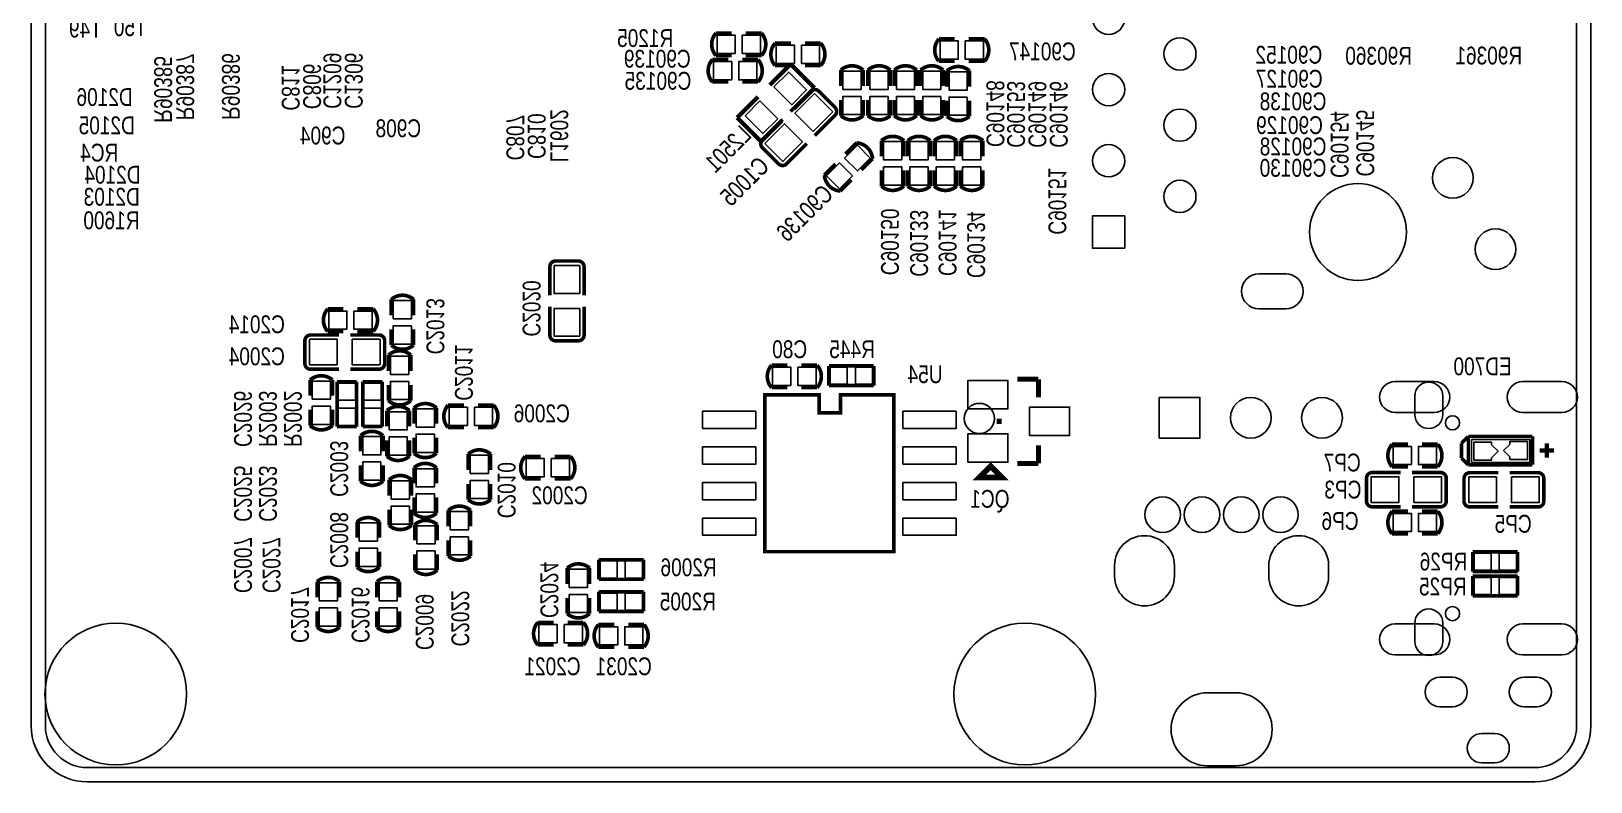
# Model space of a CAD drawing. Extents: x -9 to 138, y -41 to 19.
# Drawn here: x 82.6 to 138.2, y -37.6 to -10.9 of the extents above; entities that cross this region are included whole.
import ezdxf
from ezdxf.enums import TextEntityAlignment as Align

# ---------------------------------------------------------------- set-up
doc = ezdxf.new("R2010")
doc.units = 0
doc.header["$MEASUREMENT"] = 0
for name, color, linetype in [('BG_OUTLINE', 3, 'CONTINUOUS'), ('PG_SILKSCREEN_BOTTOM', 6, 'CONTINUOUS'), ('PG_SOLDERMASK_BOTTOM', 5, 'CONTINUOUS'), ('PIN_SOLDERMASK_BOTTOM', 7, 'CONTINUOUS'), ('RD_SILKSCREEN_BOTTOM', 8, 'CONTINUOUS'), ('RKI_ALL', 9, 'CONTINUOUS')]:
    doc.layers.add(name, color=color, linetype=linetype)

msp = doc.modelspace()

# ---------------------------------------------------------------- linework, layer by layer
at = {"layer": 'BG_OUTLINE', "color": 1}
msp.add_lwpolyline([(138.192, 17.36, 0.414212), (136.192, 19.359), (84.592, 19.359, 0.414214), (82.592, 17.36), (82.592, 1.61), (82.592, -35.64, 0.414214), (84.592, -37.64), (136.192, -37.64, 0.414214), (138.192, -35.64), (138.192, -23.64)], format="xyb", close=True, dxfattribs=at)
at = {"layer": 'PG_SILKSCREEN_BOTTOM', "color": 1}
for points, const_width in [([(107.566, -10.952), (107.003, -10.952, 0.377946), (107.003, -11.752)], 0.13), ([(108.066, -10.952), (108.629, -10.952, -0.377946), (108.629, -11.752)], 0.13), ([(115.517, -11.957), (114.954, -11.957, -0.377946), (114.954, -11.157)], 0.13), ([(116.016, -11.957), (116.579, -11.957, 0.377946), (116.579, -11.157)], 0.13), ([(109.675, -12.109), (109.112, -12.109, -0.377946), (109.112, -11.309)], 0.13), ([(110.174, -12.109), (110.737, -12.109, 0.377946), (110.737, -11.309)], 0.13), ([(107.439, -11.894), (106.876, -11.894, 0.377946), (106.876, -12.694)], 0.13), ([(107.939, -11.894), (108.502, -11.894, -0.377946), (108.502, -12.694)], 0.13), ([(111.455, -12.831), (111.455, -12.268, -0.377946), (112.255, -12.268)], 0.13), ([(112.42, -12.831), (112.42, -12.268, -0.377946), (113.22, -12.268)], 0.13), ([(113.36, -12.831), (113.36, -12.268, -0.377946), (114.16, -12.268)], 0.13), ([(114.3, -12.831), (114.3, -12.268, -0.377946), (115.1, -12.268)], 0.13), ([(115.239, -12.856), (115.239, -12.294, -0.377946), (116.039, -12.294)], 0.13), ([(109.666, -13.744), (110.385, -13.026, -0.414078), (110.672, -13.026), (111.247, -13.601, -0.414066), (111.247, -13.888), (110.528, -14.606)], 0.127), ([(111.455, -13.331), (111.455, -13.894, 0.377946), (112.255, -13.894)], 0.13), ([(112.42, -13.331), (112.42, -13.894, 0.377946), (113.22, -13.894)], 0.13), ([(113.36, -13.331), (113.36, -13.894, 0.377946), (114.16, -13.894)], 0.13), ([(114.3, -13.331), (114.3, -13.894, 0.377946), (115.1, -13.894)], 0.13), ([(115.239, -13.356), (115.239, -13.919, 0.377946), (116.039, -13.919)], 0.13), ([(110.241, -14.894), (109.522, -15.612, -0.414072), (109.235, -15.612), (108.66, -15.037, -0.414049), (108.66, -14.75), (109.379, -14.032)], 0.127), ([(111.622, -15.263), (112.02, -14.865, -0.377957), (112.585, -15.431)], 0.13), ([(112.903, -15.346), (112.903, -14.783, -0.377946), (113.703, -14.783)], 0.13), ([(113.842, -15.346), (113.842, -14.783, -0.377946), (114.642, -14.783)], 0.13), ([(114.782, -15.346), (114.782, -14.783, -0.377946), (115.582, -14.783)], 0.13), ([(115.722, -15.346), (115.722, -14.783, -0.377946), (116.522, -14.783)], 0.13), ([(111.268, -15.616), (110.87, -16.014, 0.377957), (111.436, -16.58)], 0.13), ([(112.903, -15.846), (112.903, -16.408, 0.377946), (113.703, -16.408)], 0.13), ([(113.842, -15.846), (113.842, -16.408, 0.377946), (114.642, -16.408)], 0.13), ([(114.782, -15.846), (114.782, -16.408, 0.377946), (115.582, -16.408)], 0.13), ([(115.722, -15.846), (115.722, -16.408, 0.377946), (116.522, -16.408)], 0.13), ([(101.082, -20.294), (101.082, -19.278, -0.414214), (101.286, -19.075), (102.098, -19.075, -0.414214), (102.302, -19.278), (102.302, -20.294)], 0.127), ([(95.427, -21.01), (95.427, -20.447, -0.377946), (96.227, -20.447)], 0.13), ([(93.723, -20.784), (93.16, -20.784, 0.377946), (93.16, -21.584)], 0.13), ([(94.223, -20.784), (94.786, -20.784, -0.377946), (94.786, -21.584)], 0.13), ([(102.302, -20.7), (102.302, -21.716, -0.414214), (102.098, -21.919), (101.286, -21.919, -0.414214), (101.082, -21.716), (101.082, -20.7)], 0.127), ([(93.568, -22.933), (92.552, -22.933, -0.414214), (92.349, -22.73), (92.349, -21.917, -0.414214), (92.552, -21.714), (93.568, -21.714)], 0.127), ([(93.974, -21.714), (94.99, -21.714, -0.414214), (95.193, -21.917), (95.193, -22.73, -0.414214), (94.99, -22.933), (93.974, -22.933)], 0.127), ([(95.427, -21.51), (95.427, -22.073, 0.377946), (96.227, -22.073)], 0.13), ([(95.326, -22.991), (95.326, -22.428, -0.377946), (96.126, -22.428)], 0.13), ([(109.548, -23.59), (108.985, -23.59, -0.377946), (108.985, -22.79)], 0.13), ([(110.047, -23.59), (110.61, -23.59, 0.377946), (110.61, -22.79)], 0.13), ([(93.332, -23.88), (93.332, -23.317, 0.377946), (92.532, -23.317)], 0.13), ([(95.326, -23.491), (95.326, -24.054, 0.377946), (96.126, -24.054)], 0.13), ([(93.332, -24.38), (93.332, -24.943, -0.377946), (92.532, -24.943)], 0.13), ([(96.075, -24.972), (96.075, -24.409, 0.377946), (95.275, -24.409)], 0.13), ([(97.04, -24.871), (97.04, -24.308, 0.377946), (96.24, -24.308)], 0.13), ([(98.016, -25.013), (97.453, -25.013, -0.377946), (97.453, -24.213)], 0.13), ([(98.516, -25.013), (99.079, -25.013, 0.377946), (99.079, -24.213)], 0.13), ([(94.335, -25.861), (94.335, -25.298, -0.377946), (95.135, -25.298)], 0.13), ([(96.075, -25.472), (96.075, -26.035, -0.377946), (95.275, -26.035)], 0.13), ([(97.04, -25.371), (97.04, -25.933, -0.377946), (96.24, -25.933)], 0.13), ([(131.671, -25.61), (131.108, -25.61, 0.377946), (131.108, -26.41)], 0.13), ([(132.171, -25.61), (132.734, -25.61, -0.377946), (132.734, -26.41)], 0.13), ([(98.171, -26.522), (98.171, -25.959, -0.377946), (98.971, -25.959)], 0.13), ([(100.759, -26.841), (100.196, -26.841, -0.377946), (100.196, -26.041)], 0.13), ([(101.259, -26.841), (101.822, -26.841, 0.377946), (101.822, -26.041)], 0.13), ([(94.335, -26.361), (94.335, -26.924, 0.377946), (95.135, -26.924)], 0.13), ([(95.351, -27.436), (95.351, -26.873, -0.377946), (96.151, -26.873)], 0.13), ([(96.24, -27.004), (96.24, -26.441, -0.377946), (97.04, -26.441)], 0.13), ([(131.414, -27.836), (130.398, -27.836, -0.414214), (130.195, -27.632), (130.195, -26.82, -0.414214), (130.398, -26.616), (131.414, -26.616)], 0.127), ([(131.82, -26.616), (132.836, -26.616, -0.414214), (133.039, -26.82), (133.039, -27.632, -0.414214), (132.836, -27.836), (131.82, -27.836)], 0.127), ([(134.892, -27.841), (133.876, -27.841, -0.414214), (133.673, -27.638), (133.673, -26.825, -0.414214), (133.876, -26.622), (134.892, -26.622)], 0.127), ([(135.298, -26.622), (136.314, -26.622, -0.414214), (136.517, -26.825), (136.517, -27.638, -0.414214), (136.314, -27.841), (135.298, -27.841)], 0.127), ([(98.171, -27.022), (98.171, -27.584, 0.377946), (98.971, -27.584)], 0.13), ([(96.24, -27.504), (96.24, -28.067, 0.377946), (97.04, -28.067)], 0.13), ([(97.459, -28.528), (97.459, -27.965, -0.377946), (98.259, -27.965)], 0.13), ([(95.008, -28.935), (95.008, -28.372, 0.377946), (94.208, -28.372)], 0.13), ([(95.351, -27.936), (95.351, -28.499, 0.377946), (96.151, -28.499)], 0.13), ([(97.066, -29.036), (97.066, -28.473, 0.377946), (96.266, -28.473)], 0.13), ([(131.671, -27.997), (131.108, -27.997, 0.377946), (131.108, -28.797)], 0.13), ([(132.171, -27.997), (132.734, -27.997, -0.377946), (132.734, -28.797)], 0.13), ([(95.008, -29.435), (95.008, -29.997, -0.377946), (94.208, -29.997)], 0.13), ([(97.459, -29.028), (97.459, -29.591, 0.377946), (98.259, -29.591)], 0.13), ([(97.066, -29.536), (97.066, -30.099, -0.377946), (96.266, -30.099)], 0.13), ([(101.701, -30.586), (101.701, -30.023, -0.377946), (102.501, -30.023)], 0.13), ([(93.586, -31.068), (93.586, -30.505, 0.377946), (92.786, -30.505)], 0.13), ([(95.719, -31.068), (95.719, -30.505, 0.377946), (94.919, -30.505)], 0.13), ([(101.701, -31.086), (101.701, -31.648, 0.377946), (102.501, -31.648)], 0.13), ([(93.586, -31.568), (93.586, -32.131, -0.377946), (92.786, -32.131)], 0.13), ([(95.719, -31.568), (95.719, -32.131, -0.377946), (94.919, -32.131)], 0.13), ([(101.216, -32.76), (100.653, -32.76, -0.377946), (100.653, -31.96)], 0.13), ([(101.716, -32.76), (102.279, -32.76, 0.377946), (102.279, -31.96)], 0.13), ([(103.375, -32.036), (102.812, -32.036, 0.377946), (102.812, -32.836)], 0.13), ([(103.875, -32.036), (104.438, -32.036, -0.377946), (104.438, -32.836)], 0.13)]:
    msp.add_lwpolyline(points, format="xyb", dxfattribs=dict(at, const_width=const_width))
for points, const_width in [([(114.954, -11.157), (115.517, -11.157)], 0.13), ([(116.579, -11.157), (116.016, -11.157)], 0.13), ([(109.112, -11.309), (109.675, -11.309)], 0.13), ([(110.737, -11.309), (110.174, -11.309)], 0.13), ([(107.003, -11.752), (107.566, -11.752)], 0.13), ([(108.629, -11.752), (108.066, -11.752)], 0.13), ([(109.667, -12.058), (108.925, -12.8)], 0.15), ([(110.516, -12.906), (109.667, -12.058)], 0.15), ([(112.255, -12.268), (112.255, -12.831)], 0.13), ([(113.22, -12.268), (113.22, -12.831)], 0.13), ([(114.16, -12.268), (114.16, -12.831)], 0.13), ([(115.1, -12.268), (115.1, -12.831)], 0.13), ([(116.039, -12.294), (116.039, -12.856)], 0.13), ([(106.876, -12.694), (107.439, -12.694)], 0.13), ([(108.502, -12.694), (107.939, -12.694)], 0.13), ([(107.758, -13.967), (108.501, -13.225)], 0.15), ([(109.773, -13.649), (110.516, -12.906)], 0.15), ([(112.255, -13.894), (112.255, -13.331)], 0.13), ([(113.22, -13.894), (113.22, -13.331)], 0.13), ([(114.16, -13.894), (114.16, -13.331)], 0.13), ([(115.1, -13.894), (115.1, -13.331)], 0.13), ([(116.039, -13.919), (116.039, -13.356)], 0.13), ([(108.607, -14.815), (107.758, -13.967)], 0.15), ([(109.349, -14.073), (108.607, -14.815)], 0.15), ([(113.703, -14.783), (113.703, -15.346)], 0.13), ([(114.642, -14.783), (114.642, -15.346)], 0.13), ([(115.582, -14.783), (115.582, -15.346)], 0.13), ([(116.522, -14.783), (116.522, -15.346)], 0.13), ([(112.585, -15.431), (112.187, -15.829)], 0.13), ([(111.436, -16.58), (111.834, -16.182)], 0.13), ([(113.703, -16.408), (113.703, -15.846)], 0.13), ([(114.642, -16.408), (114.642, -15.846)], 0.13), ([(115.582, -16.408), (115.582, -15.846)], 0.13), ([(116.522, -16.408), (116.522, -15.846)], 0.13), ([(96.227, -20.447), (96.227, -21.01)], 0.13), ([(93.16, -21.584), (93.723, -21.584)], 0.13), ([(94.786, -21.584), (94.223, -21.584)], 0.13), ([(96.227, -22.073), (96.227, -21.51)], 0.13), ([(96.126, -22.428), (96.126, -22.991)], 0.13), ([(108.985, -22.79), (109.548, -22.79)], 0.13), ([(110.61, -22.79), (110.047, -22.79)], 0.13), ([(112.63, -22.815), (111.029, -22.815)], 0.127), ([(111.029, -22.815), (111.029, -23.515)], 0.127), ([(112.63, -23.515), (112.63, -22.815)], 0.127), ([(92.532, -23.317), (92.532, -23.88)], 0.13), ([(94.196, -23.381), (93.496, -23.381)], 0.127), ([(93.496, -23.381), (93.496, -24.981)], 0.127), ([(94.196, -24.981), (94.196, -23.381)], 0.127), ([(95.111, -23.381), (94.411, -23.381)], 0.127), ([(94.411, -23.381), (94.411, -24.981)], 0.127), ([(95.111, -24.981), (95.111, -23.381)], 0.127), ([(118.498, -23.29), (117.75, -23.29)], 0.178), ([(118.498, -23.94), (118.498, -23.29)], 0.178), ([(96.126, -24.054), (96.126, -23.491)], 0.13), ([(111.029, -23.515), (112.63, -23.515)], 0.127), ([(92.532, -24.943), (92.532, -24.38)], 0.13), ([(95.275, -24.409), (95.275, -24.972)], 0.13), ([(96.24, -24.308), (96.24, -24.871)], 0.13), ([(97.453, -24.213), (98.016, -24.213)], 0.13), ([(99.079, -24.213), (98.516, -24.213)], 0.13), ([(93.496, -24.981), (94.196, -24.981)], 0.127), ([(94.411, -24.981), (95.111, -24.981)], 0.127), ([(117.098, -24.89), (117.098, -24.691)], 0.178), ([(95.135, -25.298), (95.135, -25.861)], 0.13), ([(95.275, -26.035), (95.275, -25.472)], 0.13), ([(96.24, -25.933), (96.24, -25.371)], 0.13), ([(118.498, -26.29), (118.498, -25.641)], 0.178), ([(133.819, -25.332), (133.579, -25.572)], 0.127), ([(133.579, -25.572), (133.579, -26.102)], 0.127), ([(133.826, -25.324), (136.112, -25.324)], 0.127), ([(133.826, -26.34), (133.826, -25.324)], 0.127), ([(136.112, -25.324), (136.112, -26.34)], 0.127), ([(136.62, -26.086), (136.62, -25.578)], 0.152), ([(98.971, -25.959), (98.971, -26.522)], 0.13), ([(100.196, -26.041), (100.759, -26.041)], 0.13), ([(101.822, -26.041), (101.259, -26.041)], 0.13), ([(133.579, -26.102), (133.819, -26.342)], 0.127), ([(136.874, -25.832), (136.366, -25.832)], 0.152), ([(95.135, -26.924), (95.135, -26.361)], 0.13), ([(97.04, -26.441), (97.04, -27.004)], 0.13), ([(117.75, -26.29), (118.498, -26.29)], 0.178), ([(131.108, -26.41), (131.671, -26.41)], 0.13), ([(132.734, -26.41), (132.171, -26.41)], 0.13), ([(136.112, -26.34), (133.826, -26.34)], 0.127), ([(96.151, -26.873), (96.151, -27.436)], 0.13), ([(98.971, -27.584), (98.971, -27.022)], 0.13), ([(97.04, -28.067), (97.04, -27.504)], 0.13), ([(94.208, -28.372), (94.208, -28.935)], 0.13), ([(96.151, -28.499), (96.151, -27.936)], 0.13), ([(98.259, -27.965), (98.259, -28.528)], 0.13), ([(96.266, -28.473), (96.266, -29.036)], 0.13), ([(131.108, -28.797), (131.671, -28.797)], 0.13), ([(132.734, -28.797), (132.171, -28.797)], 0.13), ([(94.208, -29.997), (94.208, -29.435)], 0.13), ([(98.259, -29.591), (98.259, -29.028)], 0.13), ([(133.983, -29.444), (133.983, -30.144)], 0.127), ([(135.583, -29.444), (133.983, -29.444)], 0.127), ([(135.583, -30.144), (135.583, -29.444)], 0.127), ([(96.266, -30.099), (96.266, -29.536)], 0.13), ([(102.501, -30.023), (102.501, -30.586)], 0.13), ([(102.825, -29.724), (102.825, -30.424)], 0.127), ([(104.425, -29.724), (102.825, -29.724)], 0.127), ([(104.425, -30.424), (104.425, -29.724)], 0.127), ([(92.786, -30.505), (92.786, -31.068)], 0.13), ([(94.919, -30.505), (94.919, -31.068)], 0.13), ([(102.825, -30.424), (104.425, -30.424)], 0.127), ([(133.983, -30.144), (135.583, -30.144)], 0.127), ([(133.983, -30.308), (133.983, -31.008)], 0.127), ([(135.583, -30.308), (133.983, -30.308)], 0.127), ([(135.583, -31.008), (135.583, -30.308)], 0.127), ([(102.501, -31.648), (102.501, -31.086)], 0.13), ([(104.425, -30.867), (102.825, -30.867)], 0.127), ([(102.825, -30.867), (102.825, -31.567)], 0.127), ([(104.425, -31.567), (104.425, -30.867)], 0.127), ([(133.983, -31.008), (135.583, -31.008)], 0.127), ([(92.786, -32.131), (92.786, -31.568)], 0.13), ([(94.919, -32.131), (94.919, -31.568)], 0.13), ([(102.825, -31.567), (104.425, -31.567)], 0.127), ([(100.653, -31.96), (101.216, -31.96)], 0.13), ([(102.279, -31.96), (101.716, -31.96)], 0.13), ([(102.812, -32.836), (103.375, -32.836)], 0.13), ([(104.438, -32.836), (103.875, -32.836)], 0.13)]:
    msp.add_lwpolyline(points, dxfattribs=dict(at, const_width=const_width))
for points, const_width in [([(108.749, -28.929), (108.749, -23.849), (110.68, -23.849), (110.68, -24.484), (111.442, -24.484), (111.442, -23.849), (113.347, -23.849), (113.347, -29.437), (108.749, -29.437)], 0.127), ([(116.798, -26.39), (117.199, -26.79), (116.398, -26.79)], 0.2)]:
    msp.add_lwpolyline(points, close=True, dxfattribs=dict(at, const_width=const_width))
msp.add_lwpolyline([(116.934, -24.688, 1), (115.856, -24.688, 1)], format="xyb", close=True, dxfattribs=at)
at = {"layer": 'PG_SOLDERMASK_BOTTOM', "color": 1}
msp.add_lwpolyline([(133.942, -26.259), (133.942, -25.441), (136.015, -25.441), (136.015, -26.259)], close=True, dxfattribs=at)
at = {"layer": 'PIN_SOLDERMASK_BOTTOM', "color": 1}
for points in [[(107.691, -11.677), (107.691, -11.027), (107.041, -11.027), (107.041, -11.677)], [(108.591, -11.677), (108.591, -11.027), (107.941, -11.027), (107.941, -11.677)], [(109.149, -11.384), (109.149, -12.034), (109.799, -12.034), (109.799, -11.384)], [(110.05, -11.384), (110.05, -12.034), (110.7, -12.034), (110.7, -11.384)], [(114.991, -11.232), (114.991, -11.882), (115.641, -11.882), (115.641, -11.232)], [(115.892, -11.232), (115.892, -11.882), (116.542, -11.882), (116.542, -11.232)], [(107.564, -12.619), (107.564, -11.969), (106.914, -11.969), (106.914, -12.619)], [(108.464, -12.619), (108.464, -11.969), (107.814, -11.969), (107.814, -12.619)], [(109.066, -12.871), (109.703, -13.507), (110.233, -12.977), (109.597, -12.341)], [(112.18, -12.306), (111.53, -12.306), (111.53, -12.956), (112.18, -12.956)], [(113.145, -12.306), (112.495, -12.306), (112.495, -12.956), (113.145, -12.956)], [(114.085, -12.306), (113.435, -12.306), (113.435, -12.956), (114.085, -12.956)], [(115.025, -12.306), (114.375, -12.306), (114.375, -12.956), (115.025, -12.956)], [(115.964, -12.331), (115.314, -12.331), (115.314, -12.981), (115.964, -12.981)], [(109.819, -13.807), (110.465, -14.454), (111.166, -13.753), (110.519, -13.107)], [(112.18, -13.206), (111.53, -13.206), (111.53, -13.856), (112.18, -13.856)], [(113.145, -13.206), (112.495, -13.206), (112.495, -13.856), (113.145, -13.856)], [(114.085, -13.206), (113.435, -13.206), (113.435, -13.856), (114.085, -13.856)], [(115.025, -13.206), (114.375, -13.206), (114.375, -13.856), (115.025, -13.856)], [(115.964, -13.231), (115.314, -13.231), (115.314, -13.881), (115.964, -13.881)], [(108.041, -13.896), (108.677, -14.533), (109.208, -14.002), (108.572, -13.366)], [(108.741, -14.885), (109.388, -15.531), (110.088, -14.831), (109.442, -14.184)], [(112.506, -15.404), (112.046, -14.945), (111.587, -15.404), (112.046, -15.864)], [(113.628, -14.821), (112.978, -14.821), (112.978, -15.471), (113.628, -15.471)], [(114.567, -14.821), (113.917, -14.821), (113.917, -15.471), (114.567, -15.471)], [(115.507, -14.821), (114.857, -14.821), (114.857, -15.471), (115.507, -15.471)], [(116.447, -14.821), (115.797, -14.821), (115.797, -15.471), (116.447, -15.471)], [(111.869, -16.041), (111.41, -15.581), (110.95, -16.041), (111.41, -16.5)], [(113.628, -15.721), (112.978, -15.721), (112.978, -16.371), (113.628, -16.371)], [(114.567, -15.721), (113.917, -15.721), (113.917, -16.371), (114.567, -16.371)], [(115.507, -15.721), (114.857, -15.721), (114.857, -16.371), (115.507, -16.371)], [(116.447, -15.721), (115.797, -15.721), (115.797, -16.371), (116.447, -16.371)], [(121.577, -18.618), (120.427, -18.618), (120.427, -17.468), (121.577, -17.468)], [(102.149, -19.24), (101.235, -19.24), (101.235, -20.23), (102.149, -20.23)], [(96.152, -20.485), (95.502, -20.485), (95.502, -21.135), (96.152, -21.135)], [(93.848, -21.509), (93.848, -20.859), (93.198, -20.859), (93.198, -21.509)], [(94.748, -21.509), (94.748, -20.859), (94.098, -20.859), (94.098, -21.509)], [(102.149, -20.764), (101.235, -20.764), (101.235, -21.754), (102.149, -21.754)], [(96.152, -21.385), (95.502, -21.385), (95.502, -22.035), (96.152, -22.035)], [(93.504, -22.781), (93.504, -21.867), (92.514, -21.867), (92.514, -22.781)], [(95.028, -22.781), (95.028, -21.867), (94.038, -21.867), (94.038, -22.781)], [(96.051, -22.466), (95.401, -22.466), (95.401, -23.116), (96.051, -23.116)], [(109.022, -22.865), (109.022, -23.515), (109.672, -23.515), (109.672, -22.865)], [(109.923, -22.865), (109.923, -23.515), (110.573, -23.515), (110.573, -22.865)], [(111.684, -23.47), (111.684, -22.86), (111.075, -22.86), (111.075, -23.47)], [(112.584, -23.47), (112.584, -22.86), (111.975, -22.86), (111.975, -23.47)], [(115.987, -24.348), (117.41, -24.348), (117.41, -23.332), (115.987, -23.332)], [(92.607, -24.005), (93.257, -24.005), (93.257, -23.355), (92.607, -23.355)], [(94.151, -23.426), (93.541, -23.426), (93.541, -24.036), (94.151, -24.036)], [(94.456, -24.036), (95.065, -24.036), (95.065, -23.426), (94.456, -23.426)], [(96.051, -23.366), (95.401, -23.366), (95.401, -24.016), (96.051, -24.016)], [(92.607, -24.905), (93.257, -24.905), (93.257, -24.255), (92.607, -24.255)], [(94.151, -24.326), (93.541, -24.326), (93.541, -24.936), (94.151, -24.936)], [(94.456, -24.936), (95.065, -24.936), (95.065, -24.326), (94.456, -24.326)], [(95.35, -25.097), (96, -25.097), (96, -24.447), (95.35, -24.447)], [(96.315, -24.996), (96.965, -24.996), (96.965, -24.346), (96.315, -24.346)], [(97.491, -24.288), (97.491, -24.938), (98.141, -24.938), (98.141, -24.288)], [(98.391, -24.288), (98.391, -24.938), (99.041, -24.938), (99.041, -24.288)], [(108.428, -24.433), (106.526, -24.433), (106.526, -25.044), (108.428, -25.044)], [(115.568, -24.433), (113.666, -24.433), (113.666, -25.044), (115.568, -25.044)], [(118.187, -25.298), (119.61, -25.298), (119.61, -24.282), (118.187, -24.282)], [(122.804, -25.388), (122.804, -23.938), (124.254, -23.938), (124.254, -25.388)], [(95.06, -25.336), (94.41, -25.336), (94.41, -25.986), (95.06, -25.986)], [(95.35, -25.997), (96, -25.997), (96, -25.347), (95.35, -25.347)], [(96.315, -25.896), (96.965, -25.896), (96.965, -25.246), (96.315, -25.246)], [(115.987, -26.248), (117.41, -26.248), (117.41, -25.232), (115.987, -25.232)], [(134.018, -26.171), (134.018, -25.535), (134.652, -25.535), (134.652, -25.619), (134.652, -25.624), (134.887, -25.859), (134.652, -26.094), (134.652, -26.098), (134.652, -26.171)], [(135.303, -26.152), (135.303, -26.063), (135.303, -26.059), (135.08, -25.835), (135.303, -25.612), (135.303, -25.583), (135.303, -25.515), (135.94, -25.515), (135.94, -26.152)], [(98.896, -25.997), (98.246, -25.997), (98.246, -26.647), (98.896, -26.647)], [(100.234, -26.116), (100.234, -26.766), (100.884, -26.766), (100.884, -26.116)], [(101.134, -26.116), (101.134, -26.766), (101.784, -26.766), (101.784, -26.116)], [(108.428, -25.703), (106.526, -25.703), (106.526, -26.314), (108.428, -26.314)], [(115.568, -25.703), (113.666, -25.703), (113.666, -26.314), (115.568, -26.314)], [(131.796, -26.335), (131.796, -25.685), (131.146, -25.685), (131.146, -26.335)], [(132.696, -26.335), (132.696, -25.685), (132.046, -25.685), (132.046, -26.335)], [(95.06, -26.236), (94.41, -26.236), (94.41, -26.886), (95.06, -26.886)], [(96.965, -26.479), (96.315, -26.479), (96.315, -27.129), (96.965, -27.129)], [(96.076, -26.911), (95.426, -26.911), (95.426, -27.561), (96.076, -27.561)], [(98.896, -26.897), (98.246, -26.897), (98.246, -27.547), (98.896, -27.547)], [(108.428, -26.973), (106.526, -26.973), (106.526, -27.584), (108.428, -27.584)], [(115.568, -26.973), (113.666, -26.973), (113.666, -27.584), (115.568, -27.584)], [(131.35, -27.683), (131.35, -26.769), (130.36, -26.769), (130.36, -27.683)], [(132.874, -27.683), (132.874, -26.769), (131.884, -26.769), (131.884, -27.683)], [(133.838, -26.774), (133.838, -27.689), (134.828, -27.689), (134.828, -26.774)], [(135.362, -26.774), (135.362, -27.689), (136.352, -27.689), (136.352, -26.774)], [(96.965, -27.379), (96.315, -27.379), (96.315, -28.029), (96.965, -28.029)], [(96.076, -27.811), (95.426, -27.811), (95.426, -28.461), (96.076, -28.461)], [(98.184, -28.003), (97.534, -28.003), (97.534, -28.653), (98.184, -28.653)], [(108.428, -28.243), (106.526, -28.243), (106.526, -28.854), (108.428, -28.854)], [(115.568, -28.243), (113.666, -28.243), (113.666, -28.854), (115.568, -28.854)], [(131.796, -28.722), (131.796, -28.072), (131.146, -28.072), (131.146, -28.722)], [(132.696, -28.722), (132.696, -28.072), (132.046, -28.072), (132.046, -28.722)], [(94.283, -29.06), (94.933, -29.06), (94.933, -28.41), (94.283, -28.41)], [(96.341, -29.161), (96.991, -29.161), (96.991, -28.511), (96.341, -28.511)], [(98.184, -28.903), (97.534, -28.903), (97.534, -29.553), (98.184, -29.553)], [(94.283, -29.96), (94.933, -29.96), (94.933, -29.31), (94.283, -29.31)], [(96.341, -30.061), (96.991, -30.061), (96.991, -29.411), (96.341, -29.411)], [(102.87, -29.769), (102.87, -30.378), (103.48, -30.378), (103.48, -29.769)], [(103.771, -29.769), (103.771, -30.378), (104.38, -30.378), (104.38, -29.769)], [(134.028, -29.489), (134.028, -30.099), (134.638, -30.099), (134.638, -29.489)], [(134.928, -29.489), (134.928, -30.099), (135.538, -30.099), (135.538, -29.489)], [(92.861, -31.193), (93.511, -31.193), (93.511, -30.543), (92.861, -30.543)], [(94.994, -31.193), (95.644, -31.193), (95.644, -30.543), (94.994, -30.543)], [(102.426, -30.061), (101.776, -30.061), (101.776, -30.711), (102.426, -30.711)], [(134.028, -30.353), (134.028, -30.963), (134.638, -30.963), (134.638, -30.353)], [(134.928, -30.353), (134.928, -30.963), (135.538, -30.963), (135.538, -30.353)], [(102.426, -30.961), (101.776, -30.961), (101.776, -31.611), (102.426, -31.611)], [(103.48, -31.521), (103.48, -30.912), (102.87, -30.912), (102.87, -31.521)], [(104.38, -31.521), (104.38, -30.912), (103.771, -30.912), (103.771, -31.521)], [(92.861, -32.093), (93.511, -32.093), (93.511, -31.443), (92.861, -31.443)], [(94.994, -32.093), (95.644, -32.093), (95.644, -31.443), (94.994, -31.443)], [(100.691, -32.035), (100.691, -32.685), (101.341, -32.685), (101.341, -32.035)], [(101.591, -32.035), (101.591, -32.685), (102.241, -32.685), (102.241, -32.035)], [(103.5, -32.761), (103.5, -32.111), (102.85, -32.111), (102.85, -32.761)], [(104.4, -32.761), (104.4, -32.111), (103.75, -32.111), (103.75, -32.761)]]:
    msp.add_lwpolyline(points, close=True, dxfattribs=at)
for points in [[(126.367, -19.528), (127.317, -19.528, -1), (127.317, -20.778), (126.367, -20.778, -1)], [(131.212, -23.374), (132.612, -23.374, -1), (132.612, -24.476), (131.212, -24.476, -1)], [(132.917, -23.892), (132.917, -24.547, -1), (131.915, -24.547), (131.915, -23.892, -1)], [(135.762, -23.374), (137.162, -23.374, -1), (137.162, -24.476), (135.762, -24.476, -1)], [(121.212, -30.302), (121.212, -29.934, -1), (123.346, -29.934), (123.346, -30.302, -1)], [(126.712, -30.302), (126.712, -29.934, -1), (128.846, -29.934), (128.846, -30.302, -1)], [(132.917, -31.981), (132.917, -32.636, -1), (131.915, -32.636), (131.915, -31.981, -1)], [(131.212, -32.014), (132.612, -32.014, -1), (132.612, -33.116), (131.212, -33.116, -1)], [(135.762, -32.014), (137.162, -32.014, -1), (137.162, -33.116), (135.762, -33.116, -1)], [(133.262, -34.965), (132.812, -34.965, -1), (132.812, -33.915), (133.262, -33.915, -1)], [(136.262, -34.965), (135.812, -34.965, -1), (135.812, -33.915), (136.262, -33.915, -1)], [(125.529, -37.069), (124.529, -37.069, -1), (124.529, -34.467), (125.529, -34.467, -1)], [(134.762, -36.965), (134.312, -36.965, -1), (134.312, -35.915), (134.762, -35.915, -1)]]:
    msp.add_lwpolyline(points, format="xyb", close=True, dxfattribs=at)
for centre, radius in [((121.002, -10.423), 0.575), ((123.542, -11.693), 0.575), ((121.002, -12.963), 0.575), ((123.542, -14.233), 0.575), ((121.002, -15.503), 0.575), ((133.272, -16.113), 0.725), ((123.542, -16.773), 0.575), ((129.892, -18.043), 1.727), ((134.792, -18.653), 0.725), ((126.069, -24.663), 0.725), ((128.609, -24.663), 0.725), ((133.262, -24.845), 0.254), ((122.929, -28.118), 0.635), ((124.329, -28.118), 0.635), ((125.729, -28.118), 0.635), ((127.129, -28.118), 0.635), ((133.262, -31.645), 0.254), ((85.608, -34.512), 2.525), ((118.012, -34.512), 2.525)]:
    msp.add_circle(centre, radius, dxfattribs=at)
at = {"layer": 'RKI_ALL', "color": 1}
msp.add_lwpolyline([(137.684, -35.64, -0.414214), (136.192, -37.132), (84.592, -37.132, -0.414214), (83.1, -35.64), (83.1, 17.36, -0.414214), (84.592, 18.851), (136.192, 18.851, -0.414212), (137.684, 17.36)], format="xyb", close=True, dxfattribs=at)

# ---------------------------------------------------------------- texts
at = {"layer": 'RD_SILKSCREEN_BOTTOM', "color": 1, "text_generation_flag": 2, "width": 0.8}
for s, p in [('T49', (85.109, -11.108)), ('T50', (86.709, -11.057)), ('C90139', (106.102, -12.182)), ('C90147', (119.83, -11.921)), ('C90152', (128.619, -12.04)), ('R90360', (131.819, -12.076)), ('R90361', (135.745, -12.068)), ('C90135', (106.127, -12.969)), ('C90127', (128.631, -12.895)), ('C90138', (128.767, -13.701)), ('C90129', (128.641, -14.549)), ('RC4', (85.699, -15.53)), ('C90128', (128.768, -15.311)), ('C90130', (128.767, -16.072)), ('C2014', (91.636, -21.649)), ('C2004', (91.636, -22.792)), ('C80', (110.255, -22.538)), ('R445', (112.668, -22.538)), ('U54', (115.081, -23.427)), ('C2006', (101.796, -24.824)), ('CP7', (129.99, -26.577)), ('C2002', (102.431, -27.745)), ('QC1', (117.468, -27.872)), ('CP3', (130.016, -27.542)), ('CP6', (129.914, -28.66)), ('CP5', (136.086, -28.761)), ('RP26', (133.792, -30.107)), ('R2006', (107.029, -30.311)), ('RP25', (133.767, -30.996)), ('R2005', (107.003, -31.53)), ('C2021', (102.177, -33.841)), ('C2031', (104.717, -33.841))]:
    msp.add_text(s, height=0.635, dxfattribs=at).set_placement(p)
for s, p in [('R1205', (104.481, -11.445)), ('D2106', (85.21, -13.548)), ('D2105', (85.286, -14.557)), ('C904', (92.983, -14.92)), ('C908', (95.68, -14.661)), ('D2104', (85.49, -16.317)), ('D2103', (85.464, -17.103)), ('R1600', (85.453, -17.942)), ('ED700', (134.334, -23.148))]:
    msp.add_text(s, height=0.635, dxfattribs=at).set_placement(p, align=Align.CENTER)
for s, rotation, p in [('R90385', 270, (86.978, -14.149)), ('R90387', 270, (87.765, -14.058)), ('R90386', 270, (89.393, -14.046)), ('C90148', 270, (116.647, -15.011)), ('C90153', 270, (117.384, -15.037)), ('C90149', 270, (118.144, -15.038)), ('C90146', 270, (118.906, -15.038)), ('L1602', 270, (101.1, -15.556)), ('C90154', 270, (128.919, -16.114)), ('C90145', 270, (129.833, -16.063)), ('L2501', 45, (108.319, -14.633)), ('C90151', 270, (118.857, -18.136)), ('C90136', 45, (111.234, -16.746)), ('C90150', 270, (112.888, -19.583)), ('C90133', 270, (113.927, -19.635)), ('C90141', 270, (114.943, -19.61)), ('C90134', 270, (115.961, -19.685)), ('C2020', 270, (100.112, -21.768)), ('C2013', 270, (96.683, -22.403)), ('C2011', 270, (97.699, -24.054)), ('C2026', 270, (89.825, -25.705)), ('R2003', 270, (90.714, -25.705)), ('R2002', 270, (91.603, -25.705)), ('C2003', 270, (93.254, -27.483)), ('C2025', 270, (89.825, -28.372)), ('C2023', 270, (90.714, -28.372)), ('C2010', 270, (99.223, -28.245)), ('C2008', 270, (93.254, -30.023)), ('C2007', 270, (89.825, -30.912)), ('C2027', 270, (90.841, -30.912)), ('C2024', 270, (100.747, -31.801)), ('C2017', 270, (91.857, -32.69)), ('C2016', 270, (94.016, -32.69)), ('C2009', 270, (96.302, -32.944)), ('C2022', 270, (97.572, -32.817))]:
    msp.add_text(s, height=0.635, rotation=rotation, dxfattribs=at).set_placement(p)
for s, rotation, p in [('C811', 270, (91.525, -12.903)), ('C806', 270, (92.287, -12.852)), ('C1209', 270, (93.011, -12.649)), ('C1306', 270, (93.773, -12.649)), ('C807', 270, (99.533, -14.676)), ('C810', 270, (100.295, -14.625)), ('C1005', 45, (108.246, -16.458))]:
    msp.add_text(s, height=0.635, rotation=rotation, dxfattribs=at).set_placement(p, align=Align.CENTER)

doc.saveas('drawing.dxf')
